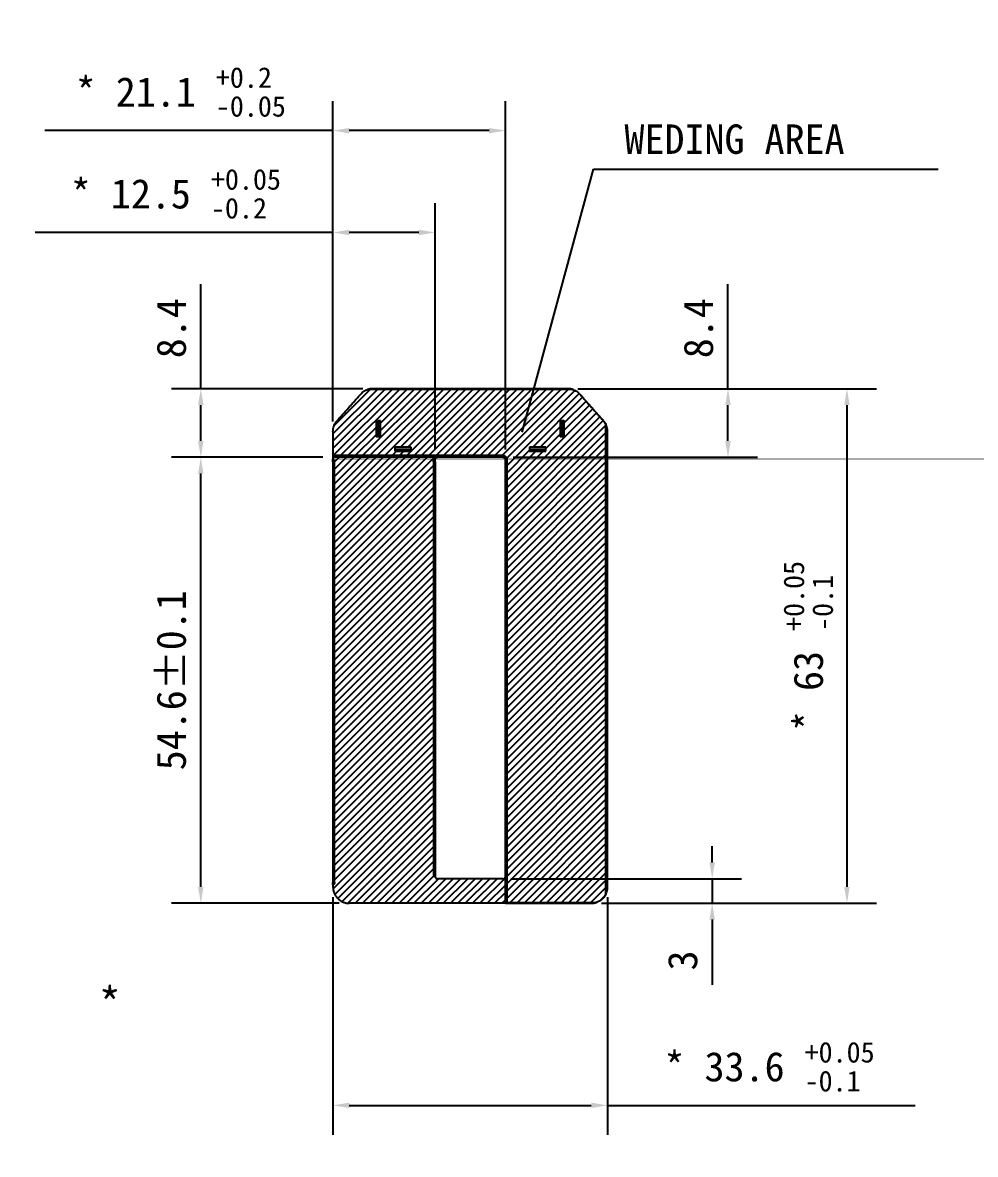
# Model space of a CAD drawing. Header units: millimetres. Extents: x -2825 to 0, y 0 to 11235.
# Drawn here: x -784.6 to -668, y 5005.5 to 5144 of the extents above; entities that cross this region are included whole.
import ezdxf

# ---------------------------------------------------------------- set-up
doc = ezdxf.new("R2010")
doc.units = ezdxf.units.MM
doc.dimstyles.new('\\M+3BBE7\\M+3BABB Standard', dxfattribs={"dimscale": 20, "dimtxt": 0.18, "dimasz": 0.1, "dimexe": 0.18, "dimexo": 0.0625, "dimgap": 0.09, "dimtad": 1, "dimdec": 1, "dimzin": 0, "dimdsep": 46, "dimtxsty": 'Standard', "dimcen": 0, "dimadec": 0, "dimazin": 0, "dimtfac": 1, "dimtdec": 1, "dimtmove": 0, "dimatfit": 2, "dimfxl": 0, "dimtolj": 1, "dimtzin": 0, "dimarcsym": 0})
doc.dimstyles.get("Standard").update_dxf_attribs({"dimscale": 20, "dimtxt": 0.18, "dimasz": 0.1, "dimexe": 0.18, "dimexo": 0.0625, "dimgap": 0.09, "dimtad": 1, "dimdec": 4, "dimzin": 0, "dimdsep": 46, "dimtxsty": 'Standard', "dimcen": 0, "dimadec": 0, "dimazin": 0, "dimtfac": 1, "dimtdec": 4, "dimtmove": 0, "dimatfit": 2, "dimfxl": 0, "dimtolj": 1, "dimtzin": 0, "dimarcsym": 0})

# ---------------------------------------------------------------- blocks, each defined once
blk = doc.blocks.new('*D8')
at = {"color": 0, "lineweight": -2}
for p, q in [((-884.83, 11228.93), (-872.23, 11228.93)), ((-844.06, 11208.64), (-872.23, 11228.93)), ((-839.52, 11205.37), (-842.44, 11207.47)), ((0, 0), (0, 0))]:
    blk.add_line(p, q, dxfattribs=at)
at = {"color": 0}
for points in [[(-842.25, 11207.74), (-842.64, 11207.2), (-844.06, 11208.64)], [(-839.71, 11205.1), (-839.32, 11205.64), (-837.9, 11204.2)]]:
    blk.add_solid(points, dxfattribs=at)
at = {"layer": 'Defpoints', "color": 0}
for p in [(-844.06, 11208.64), (-837.9, 11204.2)]:
    blk.add_point(p, dxfattribs=at)
at = {"color": 0, "insert": (-879.43, 11232.53), "char_height": 3.6, "attachment_point": 5}
blk.add_mtext('\\A1;∅7.6', dxfattribs=at)
blk = doc.blocks.new('*D9')
at = {"color": 0, "lineweight": -2}
for p, q in [((-2824.77, 11144.5), (-2812.17, 11144.5)), ((-2784, 11124.21), (-2812.17, 11144.5)), ((-2779.46, 11120.94), (-2782.38, 11123.04)), ((0, 0), (0, 0))]:
    blk.add_line(p, q, dxfattribs=at)
at = {"color": 0}
for points in [[(-2782.18, 11123.31), (-2782.57, 11122.77), (-2784, 11124.21)], [(-2779.65, 11120.67), (-2779.26, 11121.21), (-2777.83, 11119.77)]]:
    blk.add_solid(points, dxfattribs=at)
at = {"layer": 'Defpoints', "color": 0}
for p in [(-2784, 11124.21), (-2777.83, 11119.77)]:
    blk.add_point(p, dxfattribs=at)
at = {"color": 0, "insert": (-2819.37, 11148.1), "char_height": 3.6, "attachment_point": 5}
blk.add_mtext('\\A1;∅7.6', dxfattribs=at)
blk = doc.blocks.new('*D10')
at = {"color": 0, "lineweight": -2}
for p, q in [((-1174.23, 11152.07), (-1161.63, 11152.07)), ((-1133.46, 11131.78), (-1161.63, 11152.07)), ((-1128.92, 11128.51), (-1131.84, 11130.61)), ((0, 0), (0, 0))]:
    blk.add_line(p, q, dxfattribs=at)
at = {"color": 0}
for points in [[(-1131.64, 11130.88), (-1132.03, 11130.34), (-1133.46, 11131.78)], [(-1129.11, 11128.23), (-1128.72, 11128.78), (-1127.29, 11127.34)]]:
    blk.add_solid(points, dxfattribs=at)
at = {"layer": 'Defpoints', "color": 0}
for p in [(-1133.46, 11131.78), (-1127.29, 11127.34)]:
    blk.add_point(p, dxfattribs=at)
at = {"color": 0, "insert": (-1168.83, 11155.67), "char_height": 3.6, "attachment_point": 5}
blk.add_mtext('\\A1;∅7.6', dxfattribs=at)
blk = doc.blocks.new('*D13')
at = {"color": 0, "lineweight": -2}
for p, q in [((-746.61, 5095.18), (-746.61, 5121.91)), ((-734.11, 5091.74), (-734.11, 5121.91)), ((-746.61, 5118.31), (-783.05, 5118.31)), ((-736.11, 5118.31), (-744.61, 5118.31))]:
    blk.add_line(p, q, dxfattribs=at)
at = {"color": 0}
for points in [[(-744.61, 5118.65), (-744.61, 5117.98), (-746.61, 5118.31)], [(-736.11, 5118.65), (-736.11, 5117.98), (-734.11, 5118.31)]]:
    blk.add_solid(points, dxfattribs=at)
at = {"layer": 'Defpoints', "color": 0}
for p in [(-734.11, 5118.31), (-746.61, 5093.93), (-734.11, 5090.49)]:
    blk.add_point(p, dxfattribs=at)
at = {"color": 0, "insert": (-765.83, 5123.05), "char_height": 3.6, "attachment_point": 5}
blk.add_mtext('\\A1;\\A1;* 12.5 {\\H0.7x;\\S+0.05^ -0.2;}', dxfattribs=at)
blk = doc.blocks.new('*D14')
at = {"color": 0, "lineweight": -2}
for p, q in [((-746.61, 5095.18), (-746.61, 5134.38)), ((-725.51, 5091.74), (-725.51, 5134.38)), ((-746.61, 5130.78), (-781.85, 5130.78)), ((-727.51, 5130.78), (-744.61, 5130.78))]:
    blk.add_line(p, q, dxfattribs=at)
at = {"color": 0}
for points in [[(-744.61, 5131.11), (-744.61, 5130.44), (-746.61, 5130.78)], [(-727.51, 5131.11), (-727.51, 5130.44), (-725.51, 5130.78)]]:
    blk.add_solid(points, dxfattribs=at)
at = {"layer": 'Defpoints', "color": 0}
for p in [(-725.51, 5130.78), (-746.61, 5093.93), (-725.51, 5090.49)]:
    blk.add_point(p, dxfattribs=at)
at = {"color": 0, "insert": (-765.23, 5135.52), "char_height": 3.6, "attachment_point": 5}
blk.add_mtext('\\A1;\\A1;* 21.1 {\\H0.7x;\\S+0.2^ -0.05;}', dxfattribs=at)
blk = doc.blocks.new('*D15')
at = {"color": 0, "lineweight": -2}
for p, q in [((-762.78, 5099.19), (-762.78, 5111.99)), ((-742.96, 5099.19), (-766.38, 5099.19)), ((-762.78, 5092.79), (-762.78, 5097.19)), ((-747.86, 5090.79), (-766.38, 5090.79))]:
    blk.add_line(p, q, dxfattribs=at)
at = {"color": 0}
for points in [[(-763.12, 5097.19), (-762.45, 5097.19), (-762.78, 5099.19)], [(-763.12, 5092.79), (-762.45, 5092.79), (-762.78, 5090.79)]]:
    blk.add_solid(points, dxfattribs=at)
at = {"layer": 'Defpoints', "color": 0}
for p in [(-741.71, 5099.19), (-762.78, 5090.79), (-746.61, 5090.79)]:
    blk.add_point(p, dxfattribs=at)
at = {"color": 0, "insert": (-766.38, 5106.59), "char_height": 3.6, "attachment_point": 5, "rotation": 90}
blk.add_mtext('\\A1;8.4', dxfattribs=at)
blk = doc.blocks.new('*D16')
at = {"color": 0, "lineweight": -2}
for p, q in [((-698.28, 5099.19), (-698.28, 5111.99)), ((-716.66, 5099.19), (-694.68, 5099.19)), ((-698.28, 5092.79), (-698.28, 5097.19)), ((-724.56, 5090.79), (-694.68, 5090.79))]:
    blk.add_line(p, q, dxfattribs=at)
at = {"color": 0}
for points in [[(-698.61, 5097.19), (-697.94, 5097.19), (-698.28, 5099.19)], [(-698.61, 5092.79), (-697.94, 5092.79), (-698.28, 5090.79)]]:
    blk.add_solid(points, dxfattribs=at)
at = {"layer": 'Defpoints', "color": 0}
for p in [(-717.91, 5099.19), (-698.28, 5099.19), (-725.81, 5090.79)]:
    blk.add_point(p, dxfattribs=at)
at = {"color": 0, "insert": (-701.88, 5106.59), "char_height": 3.6, "attachment_point": 5, "rotation": 90}
blk.add_mtext('\\A1;8.4', dxfattribs=at)
blk = doc.blocks.new('*D18')
at = {"color": 0, "lineweight": -2}
for p, q in [((-747.86, 5090.79), (-766.38, 5090.79)), ((-762.78, 5038.19), (-762.78, 5088.79)), ((-745.86, 5036.19), (-766.38, 5036.19))]:
    blk.add_line(p, q, dxfattribs=at)
at = {"color": 0}
for points in [[(-763.12, 5088.79), (-762.45, 5088.79), (-762.78, 5090.79)], [(-763.12, 5038.19), (-762.45, 5038.19), (-762.78, 5036.19)]]:
    blk.add_solid(points, dxfattribs=at)
at = {"layer": 'Defpoints', "color": 0}
for p in [(-762.78, 5090.79), (-746.61, 5090.79), (-744.61, 5036.19)]:
    blk.add_point(p, dxfattribs=at)
at = {"color": 0, "insert": (-766.38, 5063.49), "char_height": 3.6, "attachment_point": 5, "rotation": 90}
blk.add_mtext('\\A1;54.6±0.1', dxfattribs=at)
blk = doc.blocks.new('*D19')
at = {"color": 0, "lineweight": -2}
for p, q in [((-700.21, 5041.19), (-700.21, 5043.19)), ((-724.85, 5039.19), (-696.61, 5039.19)), ((-700.21, 5039.19), (-700.21, 5036.19)), ((-713.76, 5036.19), (-696.61, 5036.19)), ((-700.21, 5034.19), (-700.21, 5026.19))]:
    blk.add_line(p, q, dxfattribs=at)
at = {"color": 0}
for points in [[(-700.55, 5041.19), (-699.88, 5041.19), (-700.21, 5039.19)], [(-700.55, 5034.19), (-699.88, 5034.19), (-700.21, 5036.19)]]:
    blk.add_solid(points, dxfattribs=at)
at = {"layer": 'Defpoints', "color": 0}
for p in [(-726.1, 5039.19), (-700.21, 5039.19), (-715.01, 5036.19)]:
    blk.add_point(p, dxfattribs=at)
at = {"color": 0, "insert": (-703.81, 5029.19), "char_height": 3.6, "attachment_point": 5, "rotation": 90}
blk.add_mtext('\\A1;3', dxfattribs=at)
blk = doc.blocks.new('*D20')
at = {"color": 0, "lineweight": -2}
for p, q in [((-716.66, 5099.19), (-680.12, 5099.19)), ((-683.72, 5097.19), (-683.72, 5038.19)), ((-713.76, 5036.19), (-680.12, 5036.19))]:
    blk.add_line(p, q, dxfattribs=at)
at = {"color": 0}
for points in [[(-684.06, 5097.19), (-683.39, 5097.19), (-683.72, 5099.19)], [(-684.06, 5038.19), (-683.39, 5038.19), (-683.72, 5036.19)]]:
    blk.add_solid(points, dxfattribs=at)
at = {"layer": 'Defpoints', "color": 0}
for p in [(-717.91, 5099.19), (-715.01, 5036.19), (-683.72, 5036.19)]:
    blk.add_point(p, dxfattribs=at)
at = {"color": 0, "insert": (-688.46, 5067.69), "char_height": 3.6, "attachment_point": 5, "rotation": 90}
blk.add_mtext('\\A1;\\A1;* 63 {\\H0.7x;\\S+0.05^ -0.1;}', dxfattribs=at)
blk = doc.blocks.new('*D21')
at = {"color": 0, "lineweight": -2}
for p, q in [((-746.61, 5036.94), (-746.61, 5007.85)), ((-713.01, 5036.94), (-713.01, 5007.85)), ((-744.61, 5011.45), (-715.01, 5011.45)), ((-713.01, 5011.45), (-675.37, 5011.45))]:
    blk.add_line(p, q, dxfattribs=at)
at = {"color": 0}
for points in [[(-744.61, 5011.79), (-744.61, 5011.12), (-746.61, 5011.45)], [(-715.01, 5011.79), (-715.01, 5011.12), (-713.01, 5011.45)]]:
    blk.add_solid(points, dxfattribs=at)
at = {"layer": 'Defpoints', "color": 0}
for p in [(-746.61, 5038.19), (-713.01, 5038.19), (-713.01, 5011.45)]:
    blk.add_point(p, dxfattribs=at)
at = {"color": 0, "insert": (-693.19, 5016.19), "char_height": 3.6, "attachment_point": 5}
blk.add_mtext('\\A1;\\A1;* 33.6 {\\H0.7x;\\S+0.05^ -0.1;}', dxfattribs=at)

msp = doc.modelspace()

# ---------------------------------------------------------------- hatches: boundary and pattern name
h = msp.add_hatch()
h.set_pattern_fill('ANSI31', color=256, scale=0.2)
h.set_pattern_definition([(45, (477.0238, 13.1395), (-0.449012806, 0.449012806), [])])
edge = h.paths.add_edge_path()
edge.add_line((-746.61, 5090.79), (-746.61, 5090.54))
edge.add_spline(control_points=[(-746.61, 5090.54), (-746.61, 5090.54), (-746.6, 5090.53), (-746.57, 5090.52), (-746.55, 5090.51), (-746.52, 5090.48), (-746.49, 5090.46), (-746.47, 5090.42), (-746.45, 5090.39), (-746.43, 5090.36), (-746.42, 5090.32), (-746.41, 5090.29), (-746.41, 5090.26), (-746.41, 5090.25), (-746.41, 5090.24)], knot_values=[0, 0, 0, 0, 0.045685, 0.092999, 0.187612, 0.285174, 0.384493, 0.484966, 0.585687, 0.68851, 0.791885, 0.895053, 0.946427, 0.99775, 0.99775, 0.99775, 0.99775], degree=3, periodic=0)
edge.add_line((-746.41, 5090.24), (-746.41, 5038.74))
edge.add_spline(control_points=[(-746.41, 5038.74), (-746.41, 5038.71), (-746.42, 5038.68), (-746.42, 5038.65), (-746.45, 5038.59), (-746.48, 5038.53), (-746.5, 5038.51), (-746.53, 5038.48), (-746.57, 5038.46), (-746.59, 5038.45), (-746.6, 5038.44), (-746.61, 5038.44)], knot_values=[0, 0, 0, 0, 0, 0, 0.406505, 0.406505, 0.406505, 0.805497, 0.805497, 0.805497, 1, 1, 1, 1, 1, 1], degree=5, periodic=0)
edge.add_line((-746.61, 5038.44), (-746.61, 5038.19))
edge.add_spline(control_points=[(-746.61, 5038.19), (-746.61, 5036.19), (-744.61, 5036.19)], knot_values=[0, 0, 0, 1, 1, 1], weights=[1, 0.707107, 1], degree=2, periodic=0)
edge.add_line((-744.61, 5036.19), (-725.51, 5036.19))
edge.add_line((-725.51, 5036.19), (-725.51, 5039.49))
edge.add_spline(control_points=[(-725.51, 5039.49), (-725.51, 5039.45), (-725.52, 5039.41), (-725.55, 5039.34), (-725.57, 5039.31), (-725.63, 5039.25), (-725.66, 5039.23), (-725.73, 5039.2), (-725.77, 5039.19), (-725.81, 5039.19)], knot_values=[0, 0, 0, 0, 0.25, 0.25, 0.5, 0.5, 0.75, 0.75, 1, 1, 1, 1], degree=3, periodic=0)
edge.add_line((-725.81, 5039.19), (-733.81, 5039.19))
edge.add_spline(control_points=[(-733.81, 5039.19), (-733.85, 5039.19), (-733.88, 5039.2), (-733.95, 5039.22), (-733.98, 5039.24), (-734.03, 5039.28), (-734.05, 5039.31), (-734.09, 5039.37), (-734.1, 5039.4), (-734.11, 5039.44)], knot_values=[0, 0, 0, 0, 0.25, 0.25, 0.5, 0.5, 0.75, 0.75, 1, 1, 1, 1], degree=3, periodic=0)
edge.add_spline(control_points=[(-734.11, 5039.44), (-734.11, 5039.44), (-734.12, 5039.44), (-734.15, 5039.46), (-734.17, 5039.47), (-734.2, 5039.49), (-734.23, 5039.52), (-734.25, 5039.55), (-734.27, 5039.59), (-734.29, 5039.62), (-734.3, 5039.65), (-734.31, 5039.68), (-734.31, 5039.7), (-734.31, 5039.72), (-734.31, 5039.73), (-734.31, 5039.74)], knot_values=[0, 0, 0, 0, 0.047191, 0.094796, 0.190509, 0.28909, 0.388996, 0.489531, 0.590013, 0.692169, 0.795045, 0.846543, 0.8979, 0.949035, 1, 1, 1, 1], degree=3, periodic=0)
edge.add_line((-734.31, 5039.74), (-734.31, 5090.24))
edge.add_spline(control_points=[(-734.31, 5090.24), (-734.31, 5090.27), (-734.31, 5090.3), (-734.3, 5090.33), (-734.28, 5090.39), (-734.24, 5090.45), (-734.22, 5090.47), (-734.19, 5090.5), (-734.15, 5090.52), (-734.13, 5090.53), (-734.12, 5090.54), (-734.11, 5090.54)], knot_values=[0, 0, 0, 0, 0, 0, 0.4054, 0.4054, 0.4054, 0.803876, 0.803876, 0.803876, 1, 1, 1, 1, 1, 1], degree=5, periodic=0)
edge.add_spline(control_points=[(-734.11, 5090.54), (-734.1, 5090.58), (-734.09, 5090.61), (-734.05, 5090.67), (-734.03, 5090.7), (-733.98, 5090.74), (-733.95, 5090.76), (-733.88, 5090.78), (-733.85, 5090.79), (-733.81, 5090.79)], knot_values=[0, 0, 0, 0, 0.25, 0.25, 0.5, 0.5, 0.75, 0.75, 1, 1, 1, 1], degree=3, periodic=0)
edge.add_line((-733.81, 5090.79), (-746.61, 5090.79))
edge = h.paths.add_edge_path()
edge.add_spline(control_points=[(-725.81, 5090.99), (-725.78, 5090.99), (-725.75, 5090.99), (-725.68, 5090.97), (-725.65, 5090.96), (-725.59, 5090.94), (-725.56, 5090.92), (-725.51, 5090.89), (-725.48, 5090.87), (-725.43, 5090.82), (-725.41, 5090.79), (-725.38, 5090.74), (-725.36, 5090.71), (-725.34, 5090.65), (-725.33, 5090.62), (-725.31, 5090.55), (-725.31, 5090.52), (-725.31, 5090.49)], knot_values=[0, 0, 0, 0, 0.125, 0.125, 0.25, 0.25, 0.375, 0.375, 0.5, 0.5, 0.625, 0.625, 0.75, 0.75, 0.875, 0.875, 1, 1, 1, 1], degree=3, periodic=0)
edge.add_line((-725.31, 5090.49), (-725.31, 5036.29))
edge.add_line((-725.31, 5036.29), (-714.39, 5036.29))
edge.add_spline(control_points=[(-714.39, 5036.29), (-714.26, 5036.33), (-714.14, 5036.39), (-713.9, 5036.52), (-713.8, 5036.6), (-713.59, 5036.77), (-713.5, 5036.87), (-713.42, 5036.98)], knot_values=[0.25, 0.25, 0.25, 0.25, 0.5, 0.5, 0.75, 0.75, 1, 1, 1, 1], degree=3, periodic=0)
edge.add_spline(control_points=[(-713.42, 5036.98), (-713.3, 5037.14), (-713.21, 5037.32)], knot_values=[0.311783, 0.311783, 0.311783, 0.887614, 0.887614, 0.887614], degree=2, periodic=0)
edge.add_line((-713.21, 5037.32), (-713.21, 5094.8))
edge.add_spline(control_points=[(-713.21, 5094.8), (-713.24, 5094.86), (-713.27, 5094.92), (-713.3, 5094.97), (-713.34, 5095.03), (-713.38, 5095.08)], knot_values=[0.177228, 0.177228, 0.177228, 0.177228, 0.177228, 0.177228, 0.666133, 0.666133, 0.666133, 0.666133, 0.666133, 0.666133], degree=5, periodic=0)
edge.add_spline(control_points=[(-713.38, 5095.08), (-713.4, 5095.12), (-713.43, 5095.15), (-713.46, 5095.19), (-713.49, 5095.22), (-713.52, 5095.26)], knot_values=[0.666133, 0.666133, 0.666133, 0.666133, 0.666133, 0.666133, 1, 1, 1, 1, 1, 1], degree=5, periodic=0)
edge.add_line((-713.52, 5095.26), (-716.41, 5098.52))
edge.add_spline(control_points=[(-716.41, 5098.52), (-716.53, 5098.65), (-716.67, 5098.77), (-716.96, 5098.96), (-717.12, 5099.03), (-717.29, 5099.09)], knot_values=[0, 0, 0, 0, 0.5, 0.5, 1, 1, 1, 1], degree=3, periodic=0)
edge.add_line((-717.29, 5099.09), (-742.34, 5099.09))
edge.add_spline(control_points=[(-742.34, 5099.09), (-742.5, 5099.03), (-742.66, 5098.96), (-742.96, 5098.77), (-743.09, 5098.65), (-743.21, 5098.52)], knot_values=[0, 0, 0, 0, 0.5, 0.5, 1, 1, 1, 1], degree=3, periodic=0)
edge.add_line((-743.21, 5098.52), (-746.11, 5095.26))
edge.add_spline(control_points=[(-746.11, 5095.26), (-746.19, 5095.17), (-746.26, 5095.07), (-746.38, 5094.86), (-746.44, 5094.75), (-746.52, 5094.53), (-746.56, 5094.41), (-746.6, 5094.17), (-746.61, 5094.05), (-746.61, 5093.93)], knot_values=[0, 0, 0, 0, 0.25, 0.25, 0.5, 0.5, 0.75, 0.75, 1, 1, 1, 1], degree=3, periodic=0)
edge.add_line((-746.61, 5093.93), (-746.61, 5090.99))
edge.add_line((-746.61, 5090.99), (-725.81, 5090.99))
h.paths.add_polyline_path([(-741.31, 5093.29), (-741.31, 5095.29), (-740.81, 5095.29), (-740.81, 5093.29)], flags=16)
h.paths.add_polyline_path([(-718.31, 5095.29), (-718.31, 5093.29), (-718.81, 5093.29), (-718.81, 5095.29)], flags=16)
h.paths.add_polyline_path([(-722.56, 5092.04), (-720.56, 5092.04), (-720.56, 5091.54), (-722.56, 5091.54), (-722.56, 5092.04)], is_closed=False, flags=16)
h.paths.add_polyline_path([(-739.06, 5092.04), (-737.06, 5092.04), (-737.06, 5091.54), (-739.06, 5091.54), (-739.06, 5092.04)], is_closed=False, flags=16)

# ---------------------------------------------------------------- linework, layer by layer
msp.add_line((-746.61, 5038.49), (-746.61, 5038.74))
at = {"linetype": 'Continuous'}
for points, degree, knots in [([(-743.21, 5098.52), (-743.09, 5098.65), (-742.96, 5098.77), (-742.66, 5098.96), (-742.5, 5099.03), (-742.34, 5099.09)], 3, [0, 0, 0, 0, 0.5, 0.5, 1, 1, 1, 1]), ([(-741.71, 5099.19), (-741.73, 5099.19), (-741.75, 5099.19), (-741.79, 5099.19), (-741.83, 5099.19), (-741.88, 5099.18), (-741.95, 5099.18), (-742.03, 5099.17), (-742.11, 5099.15), (-742.17, 5099.14), (-742.22, 5099.12), (-742.26, 5099.11), (-742.3, 5099.1), (-742.33, 5099.09), (-742.34, 5099.09)], 3, [0, 0, 0, 0, 0.062471, 0.124908, 0.187332, 0.249769, 0.374729, 0.499801, 0.624938, 0.750039, 0.812557, 0.875048, 0.937521, 1, 1, 1, 1]), ([(-717.29, 5099.09), (-717.29, 5099.09), (-717.31, 5099.1), (-717.34, 5099.11), (-717.37, 5099.11), (-717.4, 5099.12), (-717.45, 5099.14), (-717.52, 5099.15), (-717.6, 5099.17), (-717.67, 5099.18), (-717.75, 5099.18), (-717.83, 5099.19), (-717.88, 5099.19), (-717.91, 5099.19)], 3, [0, 0, 0, 0, 0.041657, 0.083306, 0.124957, 0.187449, 0.249967, 0.375069, 0.500207, 0.62528, 0.750241, 0.875097, 1, 1, 1, 1]), ([(-717.29, 5099.09), (-717.12, 5099.03), (-716.96, 5098.96), (-716.67, 5098.77), (-716.53, 5098.65), (-716.41, 5098.52)], 3, [0, 0, 0, 0, 0.5, 0.5, 1, 1, 1, 1]), ([(-746.61, 5093.93), (-746.61, 5094.05), (-746.6, 5094.17), (-746.56, 5094.41), (-746.52, 5094.53), (-746.44, 5094.75), (-746.38, 5094.86), (-746.26, 5095.07), (-746.19, 5095.17), (-746.11, 5095.26)], 3, [0, 0, 0, 0, 0.25, 0.25, 0.5, 0.5, 0.75, 0.75, 1, 1, 1, 1]), ([(-713.52, 5095.26), (-713.46, 5095.19), (-713.4, 5095.12), (-713.3, 5094.96), (-713.25, 5094.88), (-713.21, 5094.8)], 3, [0, 0, 0, 0, 0.5, 0.5, 1, 1, 1, 1]), ([(-746.61, 5090.41), (-746.61, 5090.5), (-746.61, 5090.51), (-746.61, 5090.52), (-746.61, 5090.53), (-746.61, 5090.54), (-746.61, 5090.54), (-746.61, 5090.54), (-746.61, 5090.54)], 5, [0, 0, 0, 0, 0, 0, 0.800566, 0.800566, 0.800566, 1, 1, 1, 1, 1, 1]), ([(-746.41, 5090.24), (-746.41, 5090.25), (-746.41, 5090.26), (-746.41, 5090.29), (-746.42, 5090.32), (-746.43, 5090.36), (-746.45, 5090.39), (-746.47, 5090.42), (-746.49, 5090.46), (-746.52, 5090.48), (-746.55, 5090.51), (-746.57, 5090.52), (-746.6, 5090.53), (-746.61, 5090.54), (-746.61, 5090.54)], 3, [0, 0, 0, 0, 0.051323, 0.102697, 0.205865, 0.30924, 0.412063, 0.512784, 0.613257, 0.712576, 0.810138, 0.904751, 0.952065, 1, 1, 1, 1]), ([(-746.61, 5090.24), (-746.61, 5090.27), (-746.61, 5090.31), (-746.61, 5090.34), (-746.61, 5090.37), (-746.61, 5090.41), (-746.61, 5090.41), (-746.61, 5090.41), (-746.61, 5090.41)], 5, [0, 0, 0, 0, 0, 0, 0.950806, 0.950806, 0.950806, 1, 1, 1, 1, 1, 1]), ([(-734.31, 5090.24), (-734.31, 5090.27), (-734.31, 5090.3), (-734.3, 5090.33), (-734.28, 5090.39), (-734.24, 5090.45), (-734.22, 5090.47), (-734.19, 5090.5), (-734.15, 5090.52), (-734.13, 5090.53), (-734.12, 5090.54), (-734.11, 5090.54)], 5, [0, 0, 0, 0, 0, 0, 0.4054, 0.4054, 0.4054, 0.803876, 0.803876, 0.803876, 1, 1, 1, 1, 1, 1]), ([(-733.81, 5090.79), (-733.85, 5090.79), (-733.88, 5090.78), (-733.95, 5090.76), (-733.98, 5090.74), (-734.03, 5090.7), (-734.05, 5090.67), (-734.09, 5090.61), (-734.1, 5090.58), (-734.11, 5090.54)], 3, [0, 0, 0, 0, 0.25, 0.25, 0.5, 0.5, 0.75, 0.75, 1, 1, 1, 1]), ([(-734.11, 5090.49), (-734.11, 5090.49), (-734.11, 5090.5), (-734.11, 5090.51), (-734.11, 5090.52), (-734.11, 5090.53), (-734.11, 5090.54), (-734.11, 5090.54), (-734.11, 5090.54)], 3, [0, 0, 0, 0, 0.126015, 0.251849, 0.502631, 0.752104, 0.876267, 1, 1, 1, 1]), ([(-734.11, 5090.24), (-734.11, 5090.24), (-734.11, 5090.25), (-734.11, 5090.26), (-734.11, 5090.27), (-734.11, 5090.28), (-734.11, 5090.29), (-734.11, 5090.32), (-734.11, 5090.35), (-734.11, 5090.38), (-734.11, 5090.41), (-734.11, 5090.43), (-734.11, 5090.45), (-734.11, 5090.47), (-734.11, 5090.48), (-734.11, 5090.49), (-734.11, 5090.49)], 3, [0, 0, 0, 0, 0.03143, 0.062915, 0.094461, 0.126062, 0.189401, 0.25292, 0.380191, 0.507341, 0.633648, 0.758329, 0.819843, 0.880674, 0.940749, 1, 1, 1, 1]), ([(-725.31, 5090.49), (-725.31, 5090.52), (-725.31, 5090.55), (-725.33, 5090.62), (-725.34, 5090.65), (-725.36, 5090.71), (-725.38, 5090.74), (-725.41, 5090.79), (-725.43, 5090.82), (-725.48, 5090.87), (-725.51, 5090.89), (-725.56, 5090.92), (-725.59, 5090.94), (-725.65, 5090.96), (-725.68, 5090.97), (-725.75, 5090.99), (-725.78, 5090.99), (-725.81, 5090.99)], 3, [0, 0, 0, 0, 0.125, 0.125, 0.25, 0.25, 0.375, 0.375, 0.5, 0.5, 0.625, 0.625, 0.75, 0.75, 0.875, 0.875, 1, 1, 1, 1]), ([(-725.51, 5090.49), (-725.51, 5090.53), (-725.52, 5090.57), (-725.55, 5090.64), (-725.57, 5090.67), (-725.63, 5090.73), (-725.66, 5090.75), (-725.73, 5090.78), (-725.77, 5090.79), (-725.81, 5090.79)], 3, [0, 0, 0, 0, 0.25, 0.25, 0.5, 0.5, 0.75, 0.75, 1, 1, 1, 1]), ([(-734.31, 5039.74), (-734.31, 5039.73), (-734.31, 5039.72), (-734.31, 5039.7), (-734.31, 5039.68), (-734.3, 5039.65), (-734.29, 5039.62), (-734.27, 5039.59), (-734.25, 5039.55), (-734.23, 5039.52), (-734.2, 5039.49), (-734.17, 5039.47), (-734.15, 5039.46), (-734.12, 5039.44), (-734.11, 5039.44), (-734.11, 5039.44)], 3, [0, 0, 0, 0, 0.050965, 0.1021, 0.153457, 0.204955, 0.307831, 0.409987, 0.510469, 0.611004, 0.71091, 0.809491, 0.905204, 0.952809, 1, 1, 1, 1]), ([(-734.11, 5039.49), (-734.11, 5039.49), (-734.11, 5039.48), (-734.11, 5039.48), (-734.11, 5039.47), (-734.11, 5039.47), (-734.11, 5039.46), (-734.11, 5039.45), (-734.11, 5039.45), (-734.11, 5039.44), (-734.11, 5039.44), (-734.11, 5039.44)], 3, [0, 0, 0, 0, 0.083991, 0.167916, 0.251757, 0.37732, 0.502596, 0.627535, 0.752097, 0.876254, 1, 1, 1, 1]), ([(-734.11, 5039.44), (-734.1, 5039.4), (-734.09, 5039.37), (-734.05, 5039.31), (-734.03, 5039.28), (-733.98, 5039.24), (-733.95, 5039.22), (-733.88, 5039.2), (-733.85, 5039.19), (-733.81, 5039.19)], 3, [0, 0, 0, 0, 0.25, 0.25, 0.5, 0.5, 0.75, 0.75, 1, 1, 1, 1]), ([(-725.81, 5039.19), (-725.77, 5039.19), (-725.73, 5039.2), (-725.66, 5039.23), (-725.63, 5039.25), (-725.57, 5039.31), (-725.55, 5039.34), (-725.52, 5039.41), (-725.51, 5039.45), (-725.51, 5039.49)], 3, [0, 0, 0, 0, 0.25, 0.25, 0.5, 0.5, 0.75, 0.75, 1, 1, 1, 1]), ([(-746.41, 5038.74), (-746.41, 5038.71), (-746.42, 5038.68), (-746.42, 5038.65), (-746.45, 5038.59), (-746.48, 5038.53), (-746.5, 5038.51), (-746.53, 5038.48), (-746.57, 5038.46), (-746.59, 5038.45), (-746.6, 5038.44), (-746.61, 5038.44)], 5, [0, 0, 0, 0, 0, 0, 0.406505, 0.406505, 0.406505, 0.805497, 0.805497, 0.805497, 1, 1, 1, 1, 1, 1]), ([(-746.61, 5038.49), (-746.61, 5038.49), (-746.61, 5038.48), (-746.61, 5038.47), (-746.61, 5038.46), (-746.61, 5038.45), (-746.61, 5038.44), (-746.61, 5038.44)], 3, [0, 0, 0, 0, 0.124976, 0.250023, 0.500212, 0.7485, 1, 1, 1, 1]), ([(-725.31, 5036.29), (-725.31, 5036.29), (-725.31, 5036.28), (-725.31, 5036.27), (-725.32, 5036.25), (-725.32, 5036.24), (-725.33, 5036.23), (-725.34, 5036.22), (-725.35, 5036.21), (-725.37, 5036.2), (-725.38, 5036.19), (-725.39, 5036.19), (-725.4, 5036.19), (-725.41, 5036.19), (-725.41, 5036.19)], 3, [0, 0, 0, 0, 0.064324, 0.129045, 0.194016, 0.258779, 0.359366, 0.461069, 0.562626, 0.663011, 0.74729, 0.831591, 0.915824, 1, 1, 1, 1]), ([(-715.01, 5036.19), (-715, 5036.19), (-714.97, 5036.19), (-714.93, 5036.19), (-714.89, 5036.19), (-714.84, 5036.2), (-714.78, 5036.2), (-714.7, 5036.21), (-714.62, 5036.23), (-714.55, 5036.24), (-714.5, 5036.26), (-714.46, 5036.27), (-714.43, 5036.28), (-714.4, 5036.29), (-714.39, 5036.29)], 3, [0, 0, 0, 0, 0.062471, 0.124908, 0.187332, 0.249769, 0.374729, 0.499801, 0.624938, 0.750039, 0.812557, 0.875048, 0.937521, 1, 1, 1, 1]), ([(-713.21, 5037.32), (-713.27, 5037.2), (-713.34, 5037.08), (-713.5, 5036.87), (-713.59, 5036.77), (-713.8, 5036.6), (-713.9, 5036.52), (-714.14, 5036.39), (-714.26, 5036.33), (-714.39, 5036.29)], 3, [0, 0, 0, 0, 0.25, 0.25, 0.5, 0.5, 0.75, 0.75, 1, 1, 1, 1])]:
    msp.add_open_spline(points, degree=degree, knots=knots, dxfattribs=at)
for points, weights in [([(-742.2, 5099.13), (-742.31, 5099.1), (-742.42, 5099.06)], [0.963481653363, 0.958747450901, 0.9570577763]), ([(-746.61, 5038.19), (-746.61, 5036.19), (-744.61, 5036.19)], [1, 0.707106781187, 1]), ([(-715.01, 5036.19), (-714.64, 5036.19), (-714.29, 5036.33)], [1, 0.963956973172, 0.96204667899]), ([(-713.56, 5036.81), (-713.32, 5037.07), (-713.18, 5037.39)], [0.994809426096, 0.963622040189, 0.962025865276])]:
    msp.add_rational_spline(points, weights, degree=2, dxfattribs=at)
for points, degree in [([(-717.29, 5099.09), (-742.34, 5099.09)], 1), ([(-717.91, 5099.19), (-725.84, 5099.19), (-733.78, 5099.19), (-741.71, 5099.19)], 3), ([(-717.21, 5099.06), (-717.25, 5099.08), (-717.29, 5099.09), (-717.33, 5099.11), (-717.38, 5099.12), (-717.42, 5099.13)], 5), ([(-746.11, 5095.26), (-743.21, 5098.52)], 1), ([(-716.41, 5098.52), (-713.52, 5095.26)], 1), ([(-741.31, 5095.29), (-741.31, 5093.29)], 1), ([(-741.31, 5095.29), (-740.81, 5095.29)], 1), ([(-741.06, 5093.29), (-741.06, 5095.29)], 1), ([(-740.81, 5093.29), (-740.81, 5095.29)], 1), ([(-718.81, 5095.29), (-718.81, 5093.29)], 1), ([(-718.81, 5095.29), (-718.31, 5095.29)], 1), ([(-718.56, 5095.29), (-718.56, 5093.29)], 1), ([(-718.31, 5093.29), (-718.31, 5095.29)], 1), ([(-713.16, 5094.69), (-713.21, 5094.82), (-713.28, 5094.94), (-713.35, 5095.05), (-713.43, 5095.16), (-713.52, 5095.26)], 5), ([(-713.01, 5093.93), (-713.01, 5094.16), (-713.05, 5094.39), (-713.12, 5094.61), (-713.21, 5094.8)], 4), ([(-713.21, 5037.32), (-713.21, 5094.8)], 1), ([(-746.61, 5093.93), (-746.61, 5090.79)], 1), ([(-746.61, 5093.93), (-746.61, 5090.99)], 1), ([(-740.81, 5093.29), (-741.31, 5093.29)], 1), ([(-718.31, 5093.29), (-718.81, 5093.29)], 1), ([(-713.01, 5038.19), (-713.01, 5093.93)], 1), ([(-739.06, 5092.04), (-739.06, 5091.54)], 1), ([(-737.06, 5092.04), (-739.06, 5092.04)], 1), ([(-739.06, 5091.79), (-737.06, 5091.79)], 1), ([(-737.06, 5091.54), (-737.06, 5092.04)], 1), ([(-722.56, 5092.04), (-722.56, 5091.54)], 1), ([(-720.56, 5092.04), (-722.56, 5092.04)], 1), ([(-722.56, 5091.79), (-720.56, 5091.79)], 1), ([(-720.56, 5091.54), (-720.56, 5092.04)], 1), ([(-746.61, 5090.99), (-746.61, 5090.79)], 1), ([(-725.81, 5090.99), (-746.61, 5090.99)], 1), ([(-746.61, 5090.79), (-746.61, 5090.54)], 1), ([(-725.81, 5090.79), (-746.61, 5090.79)], 1), ([(-739.06, 5091.54), (-737.06, 5091.54)], 1), ([(-725.81, 5090.79), (-725.81, 5090.99)], 1), ([(-725.51, 5090.49), (-725.44, 5090.49), (-725.38, 5090.49), (-725.31, 5090.49)], 3), ([(-725.51, 5036.19), (-725.51, 5090.49)], 1), ([(-725.31, 5036.29), (-725.31, 5090.49)], 1), ([(-722.56, 5091.54), (-720.56, 5091.54)], 1), ([(-746.61, 5090.24), (-746.61, 5038.74)], 1), ([(-746.61, 5090.24), (-746.41, 5090.24)], 1), ([(-746.41, 5038.74), (-746.41, 5090.24)], 1), ([(-734.31, 5090.24), (-734.11, 5090.24)], 1), ([(-734.31, 5090.24), (-734.31, 5039.74)], 1), ([(-734.11, 5090.24), (-734.11, 5039.74)], 1), ([(-734.11, 5039.74), (-734.31, 5039.74)], 1), ([(-734.11, 5039.74), (-734.11, 5039.64), (-734.11, 5039.55), (-734.11, 5039.49)], 3), ([(-725.81, 5039.19), (-733.81, 5039.19)], 1), ([(-746.41, 5038.74), (-746.61, 5038.74)], 1), ([(-746.61, 5038.44), (-746.61, 5038.19)], 1), ([(-713.21, 5037.32), (-713.12, 5037.51), (-713.05, 5037.72), (-713.01, 5037.96), (-713.01, 5038.19)], 4), ([(-725.31, 5036.29), (-714.39, 5036.29)], 1), ([(-725.51, 5036.19), (-744.61, 5036.19)], 1), ([(-725.51, 5036.19), (-725.41, 5036.19)], 1), ([(-725.41, 5036.19), (-721.94, 5036.19), (-718.48, 5036.19), (-715.01, 5036.19)], 3)]:
    msp.add_open_spline(points, degree=degree, dxfattribs=at)

# ---------------------------------------------------------------- texts
msp.add_text('*', height=4).set_placement((-775.28, 5021.88))
at = {"insert": (-710.95, 5127.88), "char_height": 3.6, "attachment_point": 7}
msp.add_mtext('WEDING AREA', dxfattribs=at)

# ---------------------------------------------------------------- dimensions: what is measured, and where the dimension line sits
for p1, p2, picture, middle in [((-837.9, 11204.2), (-844.06, 11208.64), '*D8', (-879.43, 11228.93)), ((-1127.29, 11127.34), (-1133.46, 11131.78), '*D10', (-1168.83, 11152.07)), ((-2777.83, 11119.77), (-2784, 11124.21), '*D9', (-2819.37, 11144.5))]:
    dim = msp.add_diameter_dim_2p(p1=p1, p2=p2, dimstyle='\\M+3BBE7\\M+3BABB Standard', override={"dimtoh": 1, "dimdec": 1})
    dim.commit()
    dim.dimension.update_dxf_attribs({"geometry": picture, "text_midpoint": middle, "dimtype": 163})
for base, p2, text, picture, middle in [((-725.51, 5130.78), (-725.51, 5090.49), '\\A1;* <> {\\H0.7x;\\S+0.2^ -0.05;}', '*D14', (-765.23, 5130.78)), ((-734.11, 5118.31), (-734.11, 5090.49), '\\A1;* <> {\\H0.7x;\\S+0.05^ -0.2;}', '*D13', (-765.83, 5118.31))]:
    dim = msp.add_linear_dim(base=base, p1=(-746.61, 5093.93), p2=p2, text=text, dimstyle='Standard', override={"dimdec": 1, "dimtxsty": 'Standard', "dimtp": 0.1, "dimtm": 0.1, "dimtdec": 1})
    dim.commit()
    dim.dimension.update_dxf_attribs({"geometry": picture, "text_midpoint": middle, "dimtype": 160})
for base, p1, p2, override, picture, middle in [((-762.78, 5090.79), (-741.71, 5099.19), (-746.61, 5090.79), {"dimdec": 1, "dimtxsty": 'Standard', "dimtp": 0.1, "dimtm": 0.1, "dimtdec": 1}, '*D15', (-762.78, 5106.59)), ((-700.21, 5039.19), (-715.01, 5036.19), (-726.1, 5039.19), {"dimdec": 0, "dimtxsty": 'Standard'}, '*D19', (-700.21, 5029.19))]:
    dim = msp.add_linear_dim(base=base, p1=p1, p2=p2, angle=90, dimstyle='Standard', override=override)
    dim.commit()
    dim.dimension.update_dxf_attribs({"geometry": picture, "text_midpoint": middle, "dimtype": 160})
for base, p1, p2, override, picture, middle in [((-698.28, 5099.19), (-725.81, 5090.79), (-717.91, 5099.19), {"dimdec": 1, "dimtxsty": 'Standard', "dimtp": 0.1, "dimtm": 0.1, "dimtdec": 1}, '*D16', (-701.88, 5106.59)), ((-762.78, 5090.79), (-744.61, 5036.19), (-746.61, 5090.79), {"dimdec": 1, "dimtxsty": 'Standard', "dimtol": 1, "dimtp": 0.1, "dimtm": 0.1, "dimtdec": 1}, '*D18', (-766.38, 5063.49))]:
    dim = msp.add_linear_dim(base=base, p1=p1, p2=p2, angle=90, dimstyle='Standard', override=override)
    dim.commit()
    dim.dimension.update_dxf_attribs({"geometry": picture, "text_midpoint": middle})
dim = msp.add_linear_dim(base=(-683.72, 5036.19), p1=(-717.91, 5099.19), p2=(-715.01, 5036.19), angle=90, text='\\A1;* <> {\\H0.7x;\\S+0.05^ -0.1;}', dimstyle='\\M+3BBE7\\M+3BABB Standard', override={"dimdec": 0, "dimtxsty": 'Standard', "dimtdec": 0})
dim.commit()
dim.dimension.update_dxf_attribs({"geometry": '*D20', "text_midpoint": (-688.46, 5067.69)})
dim = msp.add_linear_dim(base=(-713.01, 5011.45), p1=(-746.61, 5038.19), p2=(-713.01, 5038.19), text='\\A1;* <> {\\H0.7x;\\S+0.05^ -0.1;}', dimstyle='\\M+3BBE7\\M+3BABB Standard')
dim.commit()
dim.dimension.update_dxf_attribs({"geometry": '*D21', "text_midpoint": (-693.19, 5016.19)})

# ---------------------------------------------------------------- leaders
at = {"annotation_type": 0, "has_hookline": 1, "hookline_direction": 0, "text_width": 38.4}
msp.add_leader([(-723.45, 5093.87), (-714.75, 5126.08), (-712.75, 5126.08)], dimstyle='Standard', override={"dimgap": 0.09, "dimtad": 1}, dxfattribs=at)

doc.saveas('drawing.dxf')
